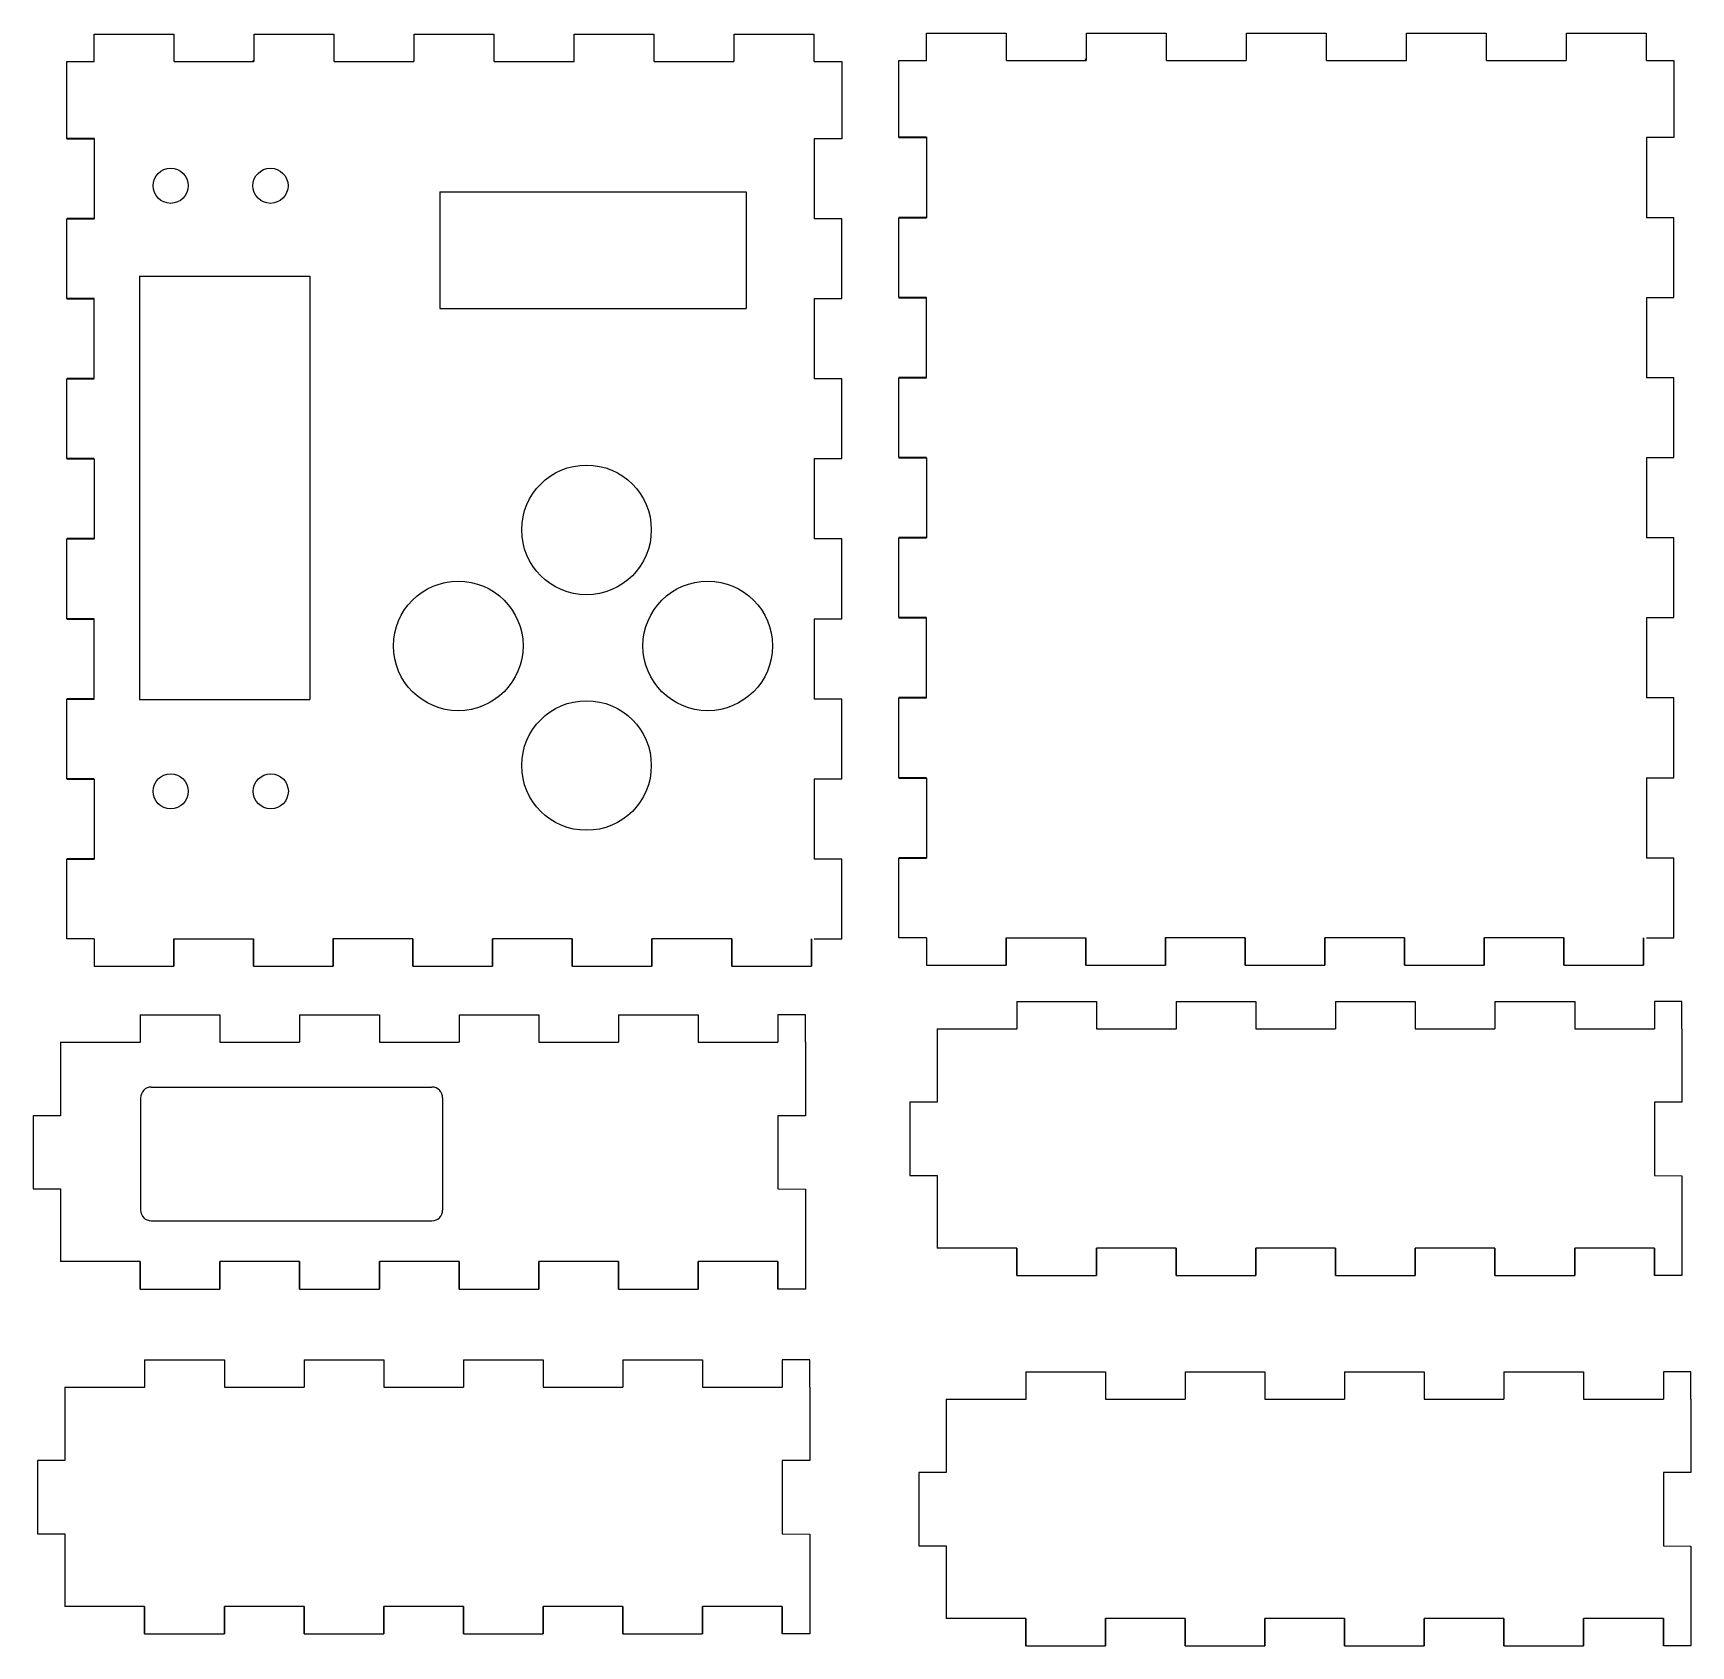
# Model space of a CAD drawing. Header units: inches. Extents: x 4.7 to 19.8, y -10.4 to 4.3.
import ezdxf

# ---------------------------------------------------------------- set-up
doc = ezdxf.new("R2010")
doc.units = ezdxf.units.IN
doc.header["$MEASUREMENT"] = 0

msp = doc.modelspace()

# ---------------------------------------------------------------- linework, layer by layer
at = {"color": 7, "linetype": 'Continuous'}
for p, q in [((5.222, 4.02), (5.222, 4.27)), ((5.222, 4.02), (5.222, 4.27)), ((5.222, 4.27), (5.949, 4.27)), ((5.949, 4.27), (5.949, 4.02)), ((5.952, 4.02), (5.952, 4.27)), ((6.679, 4.27), (6.679, 4.02)), ((6.682, 4.02), (6.682, 4.27)), ((6.682, 4.27), (7.409, 4.27)), ((7.409, 4.27), (7.409, 4.02)), ((7.412, 4.02), (7.412, 4.27)), ((8.139, 4.27), (8.139, 4.02)), ((8.142, 4.02), (8.142, 4.27)), ((8.142, 4.27), (8.869, 4.27)), ((8.869, 4.27), (8.869, 4.02)), ((8.872, 4.02), (8.872, 4.27)), ((9.599, 4.27), (9.599, 4.02)), ((9.602, 4.02), (9.602, 4.27)), ((9.602, 4.27), (10.329, 4.27)), ((10.329, 4.27), (10.329, 4.02)), ((10.332, 4.02), (10.332, 4.27)), ((11.059, 4.27), (11.059, 4.02)), ((11.062, 4.02), (11.062, 4.27)), ((11.062, 4.27), (11.789, 4.27)), ((11.789, 4.27), (11.789, 4.02)), ((11.792, 4.02), (11.792, 4.27)), ((12.814, 4.03), (12.814, 4.28)), ((12.814, 4.03), (12.814, 4.28)), ((12.814, 4.28), (13.541, 4.28)), ((13.541, 4.28), (13.541, 4.03)), ((13.544, 4.03), (13.544, 4.28)), ((14.271, 4.28), (14.271, 4.03)), ((14.274, 4.03), (14.274, 4.28)), ((14.274, 4.28), (15.001, 4.28)), ((15.001, 4.28), (15.001, 4.03)), ((15.004, 4.03), (15.004, 4.28)), ((15.731, 4.28), (15.731, 4.03)), ((15.734, 4.03), (15.734, 4.28)), ((15.734, 4.28), (16.461, 4.28)), ((16.461, 4.28), (16.461, 4.03)), ((16.464, 4.03), (16.464, 4.28)), ((17.191, 4.28), (17.191, 4.03)), ((17.194, 4.03), (17.194, 4.28)), ((17.194, 4.28), (17.921, 4.28)), ((17.921, 4.28), (17.921, 4.03)), ((17.924, 4.03), (17.924, 4.28)), ((18.651, 4.28), (18.651, 4.03)), ((18.654, 4.03), (18.654, 4.28)), ((18.654, 4.28), (19.381, 4.28)), ((19.381, 4.28), (19.381, 4.03)), ((19.384, 4.03), (19.384, 4.28)), ((4.972, 3.317), (4.972, 4.02)), ((4.972, 4.02), (5.222, 4.02)), ((5.952, 4.02), (6.679, 4.02)), ((6.679, 4.02), (6.673, 4.034)), ((7.412, 4.02), (8.139, 4.02)), ((8.872, 4.02), (9.602, 4.02)), ((10.332, 4.02), (11.059, 4.02)), ((11.792, 4.02), (12.042, 4.02)), ((12.042, 4.02), (12.042, 3.317)), ((12.564, 3.327), (12.564, 4.03)), ((12.564, 4.03), (12.814, 4.03)), ((13.544, 4.03), (14.271, 4.03)), ((14.271, 4.03), (14.265, 4.045)), ((15.004, 4.03), (15.731, 4.03)), ((16.464, 4.03), (17.194, 4.03)), ((17.924, 4.03), (18.651, 4.03)), ((19.384, 4.03), (19.634, 4.03)), ((19.634, 4.03), (19.634, 3.327)), ((12.814, 3.33), (12.564, 3.33)), ((12.564, 3.327), (12.814, 3.327)), ((12.814, 3.33), (12.814, 2.597)), ((19.384, 3.33), (19.634, 3.33)), ((19.384, 3.327), (19.384, 2.597)), ((19.634, 3.327), (19.384, 3.327)), ((5.222, 3.32), (4.972, 3.32)), ((4.972, 3.317), (5.222, 3.317)), ((5.222, 3.32), (5.222, 2.587)), ((11.792, 3.32), (12.042, 3.32)), ((11.792, 3.317), (11.792, 2.587)), ((12.042, 3.317), (11.792, 3.317)), ((8.375, 2.833), (11.171, 2.833)), ((8.375, 2.833), (8.375, 1.77)), ((11.171, 2.833), (11.171, 1.77)), ((5.222, 2.59), (4.972, 2.59)), ((4.972, 2.587), (5.222, 2.587)), ((4.972, 1.86), (4.972, 2.587)), ((11.792, 2.59), (12.042, 2.59)), ((12.042, 2.587), (11.792, 2.587)), ((12.042, 1.86), (12.042, 2.587)), ((12.814, 2.6), (12.564, 2.6)), ((12.564, 2.597), (12.814, 2.597)), ((12.564, 1.87), (12.564, 2.597)), ((19.384, 2.6), (19.634, 2.6)), ((19.634, 2.597), (19.384, 2.597)), ((19.634, 1.87), (19.634, 2.597)), ((5.637, 2.063), (7.19, 2.063)), ((5.637, 2.063), (5.637, -1.796)), ((7.19, 2.063), (7.19, -1.796)), ((5.222, 1.86), (4.972, 1.86)), ((4.972, 1.857), (5.222, 1.857)), ((5.222, 1.857), (5.222, 1.86)), ((5.222, 1.13), (5.222, 1.86)), ((11.792, 1.86), (11.792, 1.127)), ((11.792, 1.86), (12.042, 1.86)), ((12.042, 1.857), (11.792, 1.857)), ((12.814, 1.87), (12.564, 1.87)), ((12.564, 1.867), (12.814, 1.867)), ((12.814, 1.867), (12.814, 1.87)), ((12.814, 1.14), (12.814, 1.87)), ((19.384, 1.87), (19.384, 1.137)), ((19.384, 1.87), (19.634, 1.87)), ((19.634, 1.867), (19.384, 1.867)), ((8.375, 1.77), (11.171, 1.77)), ((5.222, 1.13), (4.972, 1.13)), ((4.972, 1.127), (5.222, 1.127)), ((4.972, 0.4), (4.972, 1.127)), ((11.792, 1.13), (12.042, 1.13)), ((12.042, 1.127), (11.792, 1.127)), ((12.042, 0.4), (12.042, 1.127)), ((12.814, 1.14), (12.564, 1.14)), ((12.564, 1.137), (12.814, 1.137)), ((12.564, 0.41), (12.564, 1.137)), ((19.384, 1.14), (19.634, 1.14)), ((19.634, 1.137), (19.384, 1.137)), ((19.634, 0.41), (19.634, 1.137)), ((5.222, 0.4), (4.972, 0.4)), ((4.972, 0.397), (5.222, 0.397)), ((5.222, 0.397), (5.222, -0.333)), ((11.792, 0.4), (11.792, -0.333)), ((11.792, 0.4), (12.042, 0.4)), ((12.042, 0.397), (11.792, 0.397)), ((12.814, 0.41), (12.564, 0.41)), ((12.564, 0.407), (12.814, 0.407)), ((12.814, 0.407), (12.814, -0.323)), ((19.384, 0.41), (19.384, -0.323)), ((19.384, 0.41), (19.634, 0.41)), ((19.634, 0.407), (19.384, 0.407)), ((5.222, -0.33), (4.972, -0.33)), ((4.972, -0.333), (5.222, -0.333)), ((4.972, -1.06), (4.972, -0.333)), ((11.792, -0.33), (12.042, -0.33)), ((12.042, -0.333), (11.792, -0.333)), ((12.042, -1.06), (12.042, -0.333)), ((12.814, -0.32), (12.564, -0.32)), ((12.564, -0.323), (12.814, -0.323)), ((12.564, -1.05), (12.564, -0.323)), ((19.384, -0.32), (19.634, -0.32)), ((19.634, -0.323), (19.384, -0.323)), ((19.634, -1.05), (19.634, -0.323)), ((12.814, -1.05), (12.564, -1.05)), ((12.564, -1.053), (12.814, -1.053)), ((12.814, -1.783), (12.814, -1.053)), ((19.384, -1.05), (19.384, -1.783)), ((19.384, -1.05), (19.634, -1.05)), ((19.634, -1.053), (19.384, -1.053)), ((5.222, -1.06), (4.972, -1.06)), ((4.972, -1.063), (5.222, -1.063)), ((5.222, -1.793), (5.222, -1.063)), ((11.792, -1.06), (11.792, -1.793)), ((11.792, -1.06), (12.042, -1.06)), ((12.042, -1.063), (11.792, -1.063)), ((5.222, -1.79), (4.972, -1.79)), ((4.972, -1.793), (5.222, -1.793)), ((4.972, -2.52), (4.972, -1.793)), ((5.637, -1.796), (7.19, -1.796)), ((11.792, -1.79), (12.042, -1.79)), ((12.042, -1.793), (11.792, -1.793)), ((12.042, -2.52), (12.042, -1.793)), ((12.814, -1.78), (12.564, -1.78)), ((12.564, -1.783), (12.814, -1.783)), ((12.564, -2.51), (12.564, -1.783)), ((19.384, -1.78), (19.634, -1.78)), ((19.634, -1.783), (19.384, -1.783)), ((19.634, -2.51), (19.634, -1.783)), ((5.222, -2.52), (4.972, -2.52)), ((4.972, -2.523), (5.222, -2.523)), ((5.222, -2.523), (5.222, -3.253)), ((11.792, -2.52), (11.792, -3.253)), ((11.792, -2.52), (12.042, -2.52)), ((12.042, -2.523), (11.792, -2.523)), ((12.814, -2.51), (12.564, -2.51)), ((12.564, -2.513), (12.814, -2.513)), ((12.814, -2.513), (12.814, -3.243)), ((19.384, -2.51), (19.384, -3.243)), ((19.384, -2.51), (19.634, -2.51)), ((19.634, -2.513), (19.384, -2.513)), ((5.222, -3.25), (4.972, -3.25)), ((4.972, -3.98), (4.972, -3.253)), ((4.972, -3.253), (5.222, -3.253)), ((11.792, -3.25), (12.042, -3.25)), ((12.042, -3.253), (11.792, -3.253)), ((12.042, -3.98), (12.042, -3.253)), ((12.814, -3.24), (12.564, -3.24)), ((12.564, -3.97), (12.564, -3.243)), ((12.564, -3.243), (12.814, -3.243)), ((19.384, -3.24), (19.634, -3.24)), ((19.634, -3.243), (19.384, -3.243)), ((19.634, -3.97), (19.634, -3.243)), ((5.222, -3.98), (4.972, -3.98)), ((5.222, -3.98), (5.222, -4.23)), ((5.949, -4.23), (5.949, -3.98)), ((5.949, -3.98), (5.949, -4.23)), ((5.949, -3.98), (6.676, -3.98)), ((6.676, -4.23), (6.676, -3.98)), ((6.676, -3.98), (6.676, -4.23)), ((7.403, -3.98), (7.396, -3.982)), ((7.403, -4.23), (7.403, -3.98)), ((7.403, -3.98), (7.403, -4.23)), ((8.13, -3.98), (7.403, -3.98)), ((8.13, -4.23), (8.13, -3.98)), ((8.13, -3.98), (8.13, -4.23)), ((9.584, -3.98), (8.857, -3.98)), ((8.857, -4.23), (8.857, -3.98)), ((8.857, -3.98), (8.857, -4.23)), ((9.584, -4.23), (9.584, -3.98)), ((9.584, -3.98), (9.584, -4.23)), ((11.038, -3.98), (10.311, -3.98)), ((10.311, -4.23), (10.311, -3.98)), ((10.311, -3.98), (10.311, -4.23)), ((11.038, -4.23), (11.038, -3.98)), ((11.038, -3.98), (11.038, -4.23)), ((11.765, -4.23), (11.765, -3.98)), ((11.765, -3.98), (11.765, -4.23)), ((11.792, -3.98), (12.042, -3.98)), ((11.792, -3.98), (12.042, -3.98)), ((12.814, -3.97), (12.564, -3.97)), ((12.814, -3.97), (12.814, -4.22)), ((13.541, -4.22), (13.541, -3.97)), ((13.541, -3.97), (13.541, -4.22)), ((13.541, -3.97), (14.268, -3.97)), ((14.268, -4.22), (14.268, -3.97)), ((14.268, -3.97), (14.268, -4.22)), ((14.995, -3.97), (14.988, -3.972)), ((14.995, -4.22), (14.995, -3.97)), ((14.995, -3.97), (14.995, -4.22)), ((15.722, -3.97), (14.995, -3.97)), ((15.722, -4.22), (15.722, -3.97)), ((15.722, -3.97), (15.722, -4.22)), ((17.176, -3.97), (16.449, -3.97)), ((16.449, -4.22), (16.449, -3.97)), ((16.449, -3.97), (16.449, -4.22)), ((17.176, -4.22), (17.176, -3.97)), ((17.176, -3.97), (17.176, -4.22)), ((18.63, -3.97), (17.903, -3.97)), ((17.903, -4.22), (17.903, -3.97)), ((17.903, -3.97), (17.903, -4.22)), ((18.63, -4.22), (18.63, -3.97)), ((18.63, -3.97), (18.63, -4.22)), ((19.357, -4.22), (19.357, -3.97)), ((19.357, -3.97), (19.357, -4.22)), ((19.384, -3.97), (19.634, -3.97)), ((19.384, -3.97), (19.634, -3.97)), ((5.222, -4.23), (5.949, -4.23)), ((6.676, -4.23), (7.403, -4.23)), ((8.13, -4.23), (8.857, -4.23)), ((9.584, -4.23), (10.311, -4.23)), ((11.038, -4.23), (11.765, -4.23)), ((12.814, -4.22), (13.541, -4.22)), ((14.268, -4.22), (14.995, -4.22)), ((15.722, -4.22), (16.449, -4.22)), ((17.176, -4.22), (17.903, -4.22)), ((18.63, -4.22), (19.357, -4.22)), ((5.643, -4.673), (5.643, -4.923)), ((5.643, -4.673), (6.37, -4.673)), ((6.37, -4.673), (6.37, -4.923)), ((7.097, -4.673), (7.097, -4.923)), ((7.097, -4.673), (7.824, -4.673)), ((7.824, -4.673), (7.824, -4.923)), ((8.551, -4.673), (8.551, -4.923)), ((8.551, -4.673), (9.278, -4.673)), ((9.278, -4.673), (9.278, -4.923)), ((10.005, -4.673), (10.005, -4.923)), ((10.005, -4.673), (10.732, -4.673)), ((10.732, -4.673), (10.732, -4.923)), ((11.459, -4.673), (11.459, -4.923)), ((11.71, -4.673), (11.46, -4.673)), ((11.71, -4.923), (11.71, -4.673)), ((13.639, -4.55), (13.639, -4.8)), ((13.639, -4.55), (14.366, -4.55)), ((14.366, -4.55), (14.366, -4.8)), ((15.093, -4.55), (15.093, -4.8)), ((15.093, -4.55), (15.82, -4.55)), ((15.82, -4.55), (15.82, -4.8)), ((16.547, -4.55), (16.547, -4.8)), ((16.547, -4.55), (17.274, -4.55)), ((17.274, -4.55), (17.274, -4.8)), ((18.001, -4.55), (18.001, -4.8)), ((18.001, -4.55), (18.728, -4.55)), ((18.728, -4.55), (18.728, -4.8)), ((19.455, -4.55), (19.455, -4.8)), ((19.706, -4.55), (19.456, -4.55)), ((19.706, -4.8), (19.706, -4.55)), ((12.912, -4.8), (13.639, -4.8)), ((12.912, -4.8), (12.912, -5.47)), ((13.639, -4.8), (13.642, -4.802)), ((14.366, -4.8), (15.093, -4.8)), ((15.82, -4.8), (16.547, -4.8)), ((17.274, -4.8), (18.001, -4.8)), ((18.728, -4.8), (19.455, -4.8)), ((19.706, -4.8), (19.706, -5.47)), ((4.916, -4.923), (5.643, -4.923)), ((4.916, -4.923), (4.916, -5.593)), ((5.643, -4.923), (5.645, -4.925)), ((6.37, -4.923), (7.097, -4.923)), ((7.824, -4.923), (8.551, -4.923)), ((9.278, -4.923), (10.005, -4.923)), ((10.732, -4.923), (11.459, -4.923)), ((11.71, -4.923), (11.71, -5.593)), ((5.645, -5.43), (5.645, -6.453)), ((5.744, -5.331), (8.303, -5.331)), ((8.401, -5.43), (8.401, -6.453)), ((4.916, -5.593), (4.666, -5.593)), ((4.666, -5.593), (4.666, -6.26)), ((11.71, -5.593), (11.46, -5.593)), ((11.46, -5.593), (11.46, -6.26)), ((12.912, -5.47), (12.662, -5.47)), ((12.662, -5.47), (12.662, -6.137)), ((19.706, -5.47), (19.456, -5.47)), ((19.456, -5.47), (19.456, -6.137)), ((12.662, -6.137), (12.912, -6.137)), ((12.912, -6.137), (12.912, -6.8)), ((19.456, -6.137), (19.706, -6.14)), ((19.706, -6.14), (19.706, -6.8)), ((4.666, -6.26), (4.916, -6.26)), ((4.916, -6.26), (4.916, -6.923)), ((11.46, -6.26), (11.71, -6.263)), ((11.71, -6.263), (11.71, -6.923)), ((5.744, -6.552), (8.303, -6.552)), ((13.639, -6.8), (12.912, -6.8)), ((13.639, -7.05), (13.639, -6.8)), ((13.639, -6.8), (13.639, -7.05)), ((14.366, -7.05), (14.366, -6.8)), ((14.366, -6.8), (14.366, -7.05)), ((15.093, -6.8), (14.366, -6.8)), ((15.093, -7.05), (15.093, -6.8)), ((15.093, -6.8), (15.093, -7.05)), ((15.82, -7.05), (15.82, -6.8)), ((15.82, -6.8), (15.82, -7.05)), ((16.547, -6.8), (15.82, -6.8)), ((16.547, -7.05), (16.547, -6.8)), ((16.547, -6.8), (16.547, -7.05)), ((17.274, -7.05), (17.274, -6.8)), ((17.274, -6.8), (17.274, -7.05)), ((18.001, -6.8), (17.274, -6.8)), ((18.001, -7.05), (18.001, -6.8)), ((18.001, -6.8), (18.001, -7.05)), ((18.728, -7.05), (18.728, -6.8)), ((18.728, -6.8), (18.728, -7.05)), ((19.455, -6.8), (18.728, -6.8)), ((19.455, -7.05), (19.455, -6.8)), ((19.455, -6.8), (19.455, -7.05)), ((19.706, -6.8), (19.706, -7.05)), ((5.643, -6.923), (4.916, -6.923)), ((5.643, -7.173), (5.643, -6.923)), ((5.643, -6.923), (5.643, -7.173)), ((6.37, -7.173), (6.37, -6.923)), ((6.37, -6.923), (6.37, -7.173)), ((7.097, -6.923), (6.37, -6.923)), ((7.097, -7.173), (7.097, -6.923)), ((7.097, -6.923), (7.097, -7.173)), ((7.824, -7.173), (7.824, -6.923)), ((7.824, -6.923), (7.824, -7.173)), ((8.551, -6.923), (7.824, -6.923)), ((8.551, -7.173), (8.551, -6.923)), ((8.551, -6.923), (8.551, -7.173)), ((9.278, -7.173), (9.278, -6.923)), ((9.278, -6.923), (9.278, -7.173)), ((10.005, -6.923), (9.278, -6.923)), ((10.005, -7.173), (10.005, -6.923)), ((10.005, -6.923), (10.005, -7.173)), ((10.732, -7.173), (10.732, -6.923)), ((10.732, -6.923), (10.732, -7.173)), ((11.459, -6.923), (10.732, -6.923)), ((11.459, -7.173), (11.459, -6.923)), ((11.459, -6.923), (11.459, -7.173)), ((11.71, -6.923), (11.71, -7.173)), ((13.639, -7.05), (14.366, -7.05)), ((15.093, -7.05), (15.82, -7.05)), ((16.547, -7.05), (17.274, -7.05)), ((18.001, -7.05), (18.728, -7.05)), ((19.706, -7.05), (19.456, -7.05)), ((5.643, -7.173), (6.37, -7.173)), ((7.097, -7.173), (7.824, -7.173)), ((8.551, -7.173), (9.278, -7.173)), ((10.005, -7.173), (10.732, -7.173)), ((11.71, -7.173), (11.46, -7.173)), ((5.683, -7.818), (5.683, -8.068)), ((5.683, -7.818), (6.41, -7.818)), ((6.41, -7.818), (6.41, -8.068)), ((7.137, -7.818), (7.137, -8.068)), ((7.137, -7.818), (7.864, -7.818)), ((7.864, -7.818), (7.864, -8.068)), ((8.591, -7.818), (8.591, -8.068)), ((8.591, -7.818), (9.318, -7.818)), ((9.318, -7.818), (9.318, -8.068)), ((10.045, -7.818), (10.045, -8.068)), ((10.045, -7.818), (10.772, -7.818)), ((10.772, -7.818), (10.772, -8.068)), ((11.499, -7.818), (11.499, -8.068)), ((11.75, -7.818), (11.5, -7.818)), ((11.75, -8.068), (11.75, -7.818)), ((13.721, -7.927), (13.721, -8.177)), ((13.721, -7.927), (14.448, -7.927)), ((14.448, -7.927), (14.448, -8.177)), ((15.175, -7.927), (15.175, -8.177)), ((15.175, -7.927), (15.902, -7.927)), ((15.902, -7.927), (15.902, -8.177)), ((16.629, -7.927), (16.629, -8.177)), ((16.629, -7.927), (17.356, -7.927)), ((17.356, -7.927), (17.356, -8.177)), ((18.083, -7.927), (18.083, -8.177)), ((18.083, -7.927), (18.81, -7.927)), ((18.81, -7.927), (18.81, -8.177)), ((19.537, -7.927), (19.537, -8.177)), ((19.788, -7.927), (19.538, -7.927)), ((19.788, -8.177), (19.788, -7.927)), ((4.956, -8.068), (5.683, -8.068)), ((4.956, -8.068), (4.956, -8.738)), ((5.683, -8.068), (5.685, -8.07)), ((6.41, -8.068), (7.137, -8.068)), ((7.864, -8.068), (8.591, -8.068)), ((9.318, -8.068), (10.045, -8.068)), ((10.772, -8.068), (11.499, -8.068)), ((11.75, -8.068), (11.75, -8.738)), ((12.994, -8.177), (13.721, -8.177)), ((12.994, -8.177), (12.994, -8.847)), ((13.721, -8.177), (13.723, -8.179)), ((14.448, -8.177), (15.175, -8.177)), ((15.902, -8.177), (16.629, -8.177)), ((17.356, -8.177), (18.083, -8.177)), ((18.81, -8.177), (19.537, -8.177)), ((19.788, -8.177), (19.788, -8.847)), ((4.956, -8.738), (4.706, -8.738)), ((4.706, -8.738), (4.706, -9.405)), ((11.75, -8.738), (11.5, -8.738)), ((11.5, -8.738), (11.5, -9.405)), ((12.994, -8.847), (12.744, -8.847)), ((12.744, -8.847), (12.744, -9.514)), ((19.788, -8.847), (19.538, -8.847)), ((19.538, -8.847), (19.538, -9.514)), ((4.706, -9.405), (4.956, -9.405)), ((4.956, -9.405), (4.956, -10.068)), ((11.5, -9.405), (11.75, -9.408)), ((11.75, -9.408), (11.75, -10.068)), ((12.744, -9.514), (12.994, -9.514)), ((12.994, -9.514), (12.994, -10.177)), ((19.538, -9.514), (19.788, -9.517)), ((19.788, -9.517), (19.788, -10.177)), ((5.683, -10.068), (4.956, -10.068)), ((5.683, -10.318), (5.683, -10.068)), ((5.683, -10.068), (5.683, -10.318)), ((6.41, -10.318), (6.41, -10.068)), ((6.41, -10.068), (6.41, -10.318)), ((7.137, -10.068), (6.41, -10.068)), ((7.137, -10.318), (7.137, -10.068)), ((7.137, -10.068), (7.137, -10.318)), ((7.864, -10.318), (7.864, -10.068)), ((7.864, -10.068), (7.864, -10.318)), ((8.591, -10.068), (7.864, -10.068)), ((8.591, -10.318), (8.591, -10.068)), ((8.591, -10.068), (8.591, -10.318)), ((9.318, -10.318), (9.318, -10.068)), ((9.318, -10.068), (9.318, -10.318)), ((10.045, -10.068), (9.318, -10.068)), ((10.045, -10.318), (10.045, -10.068)), ((10.045, -10.068), (10.045, -10.318)), ((10.772, -10.318), (10.772, -10.068)), ((10.772, -10.068), (10.772, -10.318)), ((11.499, -10.068), (10.772, -10.068)), ((11.499, -10.318), (11.499, -10.068)), ((11.499, -10.068), (11.499, -10.318)), ((11.75, -10.068), (11.75, -10.318)), ((13.721, -10.177), (12.994, -10.177)), ((13.721, -10.427), (13.721, -10.177)), ((13.721, -10.177), (13.721, -10.427)), ((14.448, -10.427), (14.448, -10.177)), ((14.448, -10.177), (14.448, -10.427)), ((15.175, -10.177), (14.448, -10.177)), ((15.175, -10.427), (15.175, -10.177)), ((15.175, -10.177), (15.175, -10.427)), ((15.902, -10.427), (15.902, -10.177)), ((15.902, -10.177), (15.902, -10.427)), ((16.629, -10.177), (15.902, -10.177)), ((16.629, -10.427), (16.629, -10.177)), ((16.629, -10.177), (16.629, -10.427)), ((17.356, -10.427), (17.356, -10.177)), ((17.356, -10.177), (17.356, -10.427)), ((18.083, -10.177), (17.356, -10.177)), ((18.083, -10.427), (18.083, -10.177)), ((18.083, -10.177), (18.083, -10.427)), ((18.81, -10.427), (18.81, -10.177)), ((18.81, -10.177), (18.81, -10.427)), ((19.537, -10.177), (18.81, -10.177)), ((19.537, -10.427), (19.537, -10.177)), ((19.537, -10.177), (19.537, -10.427)), ((19.788, -10.177), (19.788, -10.427)), ((5.683, -10.318), (6.41, -10.318)), ((7.137, -10.318), (7.864, -10.318)), ((8.591, -10.318), (9.318, -10.318)), ((10.045, -10.318), (10.772, -10.318)), ((11.75, -10.318), (11.5, -10.318)), ((13.721, -10.427), (14.448, -10.427)), ((15.175, -10.427), (15.902, -10.427)), ((16.629, -10.427), (17.356, -10.427)), ((18.083, -10.427), (18.81, -10.427)), ((19.788, -10.427), (19.538, -10.427))]:
    msp.add_line(p, q, dxfattribs=at)
for centre, radius in [((5.921, 2.888), 0.16), ((6.831, 2.888), 0.16), ((9.714, -0.25), 0.591), ((8.544, -1.308), 0.591), ((10.82, -1.308), 0.591), ((9.714, -2.399), 0.591), ((5.921, -2.634), 0.16), ((6.834, -2.634), 0.16)]:
    msp.add_circle(centre, radius, dxfattribs=at)
for centre, start, end in [((5.744, -5.43), 90, 180), ((8.303, -5.43), 0, 90), ((5.744, -6.453), 180, 270), ((8.303, -6.453), 270, 0)]:
    msp.add_arc(centre, 0.0984, start, end, dxfattribs=at)

doc.saveas('drawing.dxf')
